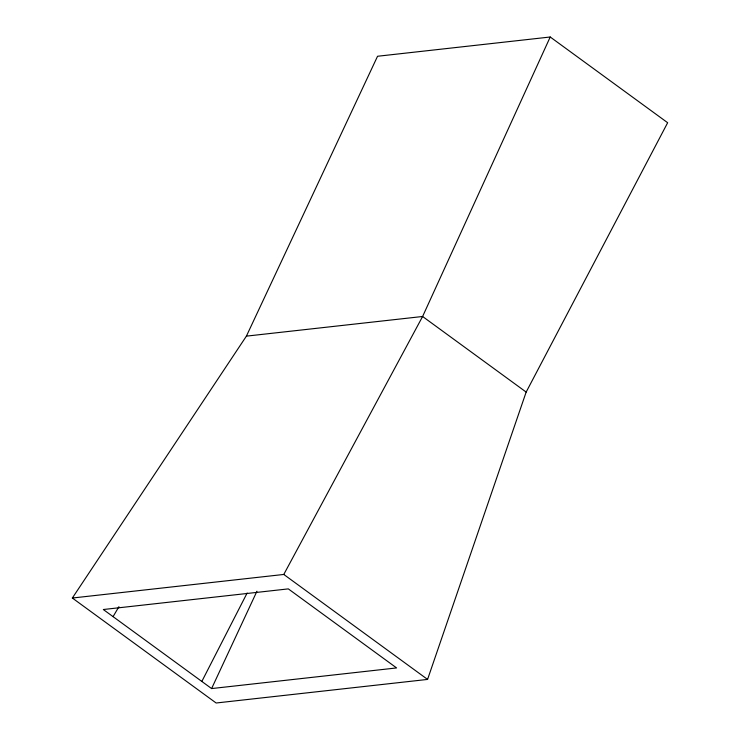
<?xml version="1.0" encoding="UTF-8"?>
<svg xmlns="http://www.w3.org/2000/svg" width="740" height="740" viewBox="0 0 740 740"><rect width="100%" height="100%" fill="white"/><g stroke="black" fill="none" stroke-linecap="round" stroke-linejoin="round"><path stroke-width="1.11" d="M427.572 679.422L526.159 392.08L667.656 122.72L550.218 37L377.548 56.259L246.401 336.136L72.344 598.031L216.145 703L427.572 679.422L283.781 574.453L72.344 598.031M550.218 37L422.605 316.489L283.781 574.453M211.603 688.57L396.603 667.933L288.313 588.883L103.313 609.52L211.603 688.57L256.947 591.232M201.835 681.438L247.142 593.008M113.072 616.642L118.927 606.689M246.401 336.136L422.605 316.489L526.159 392.08"/></g></svg>
